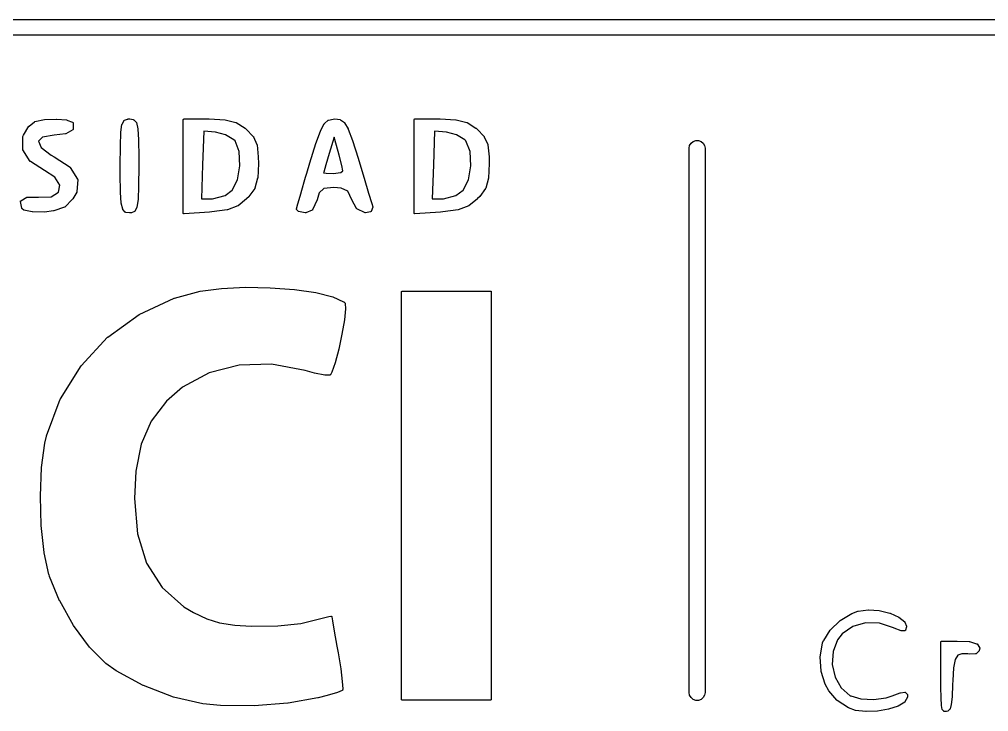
# Model space of a CAD drawing. Extents: x 93.8 to 153.2, y -121.7 to -73.6.
# Drawn here: x 112.95 to 119.06, y -121.66 to -117.3 of the extents above; entities that cross this region are included whole.
import ezdxf

# ---------------------------------------------------------------- set-up
doc = ezdxf.new("R2010")
doc.units = 0
doc.header["$MEASUREMENT"] = 0
doc.layers.add('BLACK', color=7, linetype='CONTINUOUS')

msp = doc.modelspace()

# ---------------------------------------------------------------- linework, layer by layer
at = {"layer": 'Black'}
for p, q in [((102.92, -117.298), (130.125, -117.298)), ((130.175, -117.398), (102.87, -117.398)), ((113.011, -117.97), (113.046, -117.943)), ((113.046, -117.943), (113.047, -117.942)), ((113.046, -117.943), (113.046, -117.943)), ((113.046, -117.943), (113.046, -117.943)), ((113.047, -117.942), (113.047, -117.942)), ((113.047, -117.942), (113.047, -117.942)), ((113.047, -117.942), (113.048, -117.942)), ((113.048, -117.942), (113.108, -117.929)), ((113.108, -117.929), (113.108, -117.929)), ((113.108, -117.929), (113.109, -117.929)), ((113.109, -117.929), (113.182, -117.926)), ((113.182, -117.926), (113.183, -117.926)), ((113.182, -117.926), (113.182, -117.926)), ((113.183, -117.926), (113.248, -117.931)), ((113.248, -117.931), (113.249, -117.932)), ((113.249, -117.932), (113.249, -117.932)), ((113.249, -117.932), (113.285, -117.946)), ((113.597, -117.959), (113.61, -117.935)), ((113.61, -117.935), (113.611, -117.934)), ((113.61, -117.935), (113.61, -117.935)), ((113.61, -117.935), (113.61, -117.935)), ((113.61, -117.935), (113.61, -117.935)), ((113.611, -117.934), (113.611, -117.933)), ((113.611, -117.933), (113.612, -117.933)), ((113.611, -117.934), (113.611, -117.934)), ((113.611, -117.934), (113.611, -117.934)), ((113.612, -117.933), (113.632, -117.926)), ((113.612, -117.933), (113.612, -117.933)), ((113.612, -117.933), (113.612, -117.933)), ((113.632, -117.926), (113.633, -117.926)), ((113.633, -117.926), (113.634, -117.925)), ((113.634, -117.925), (113.644, -117.925)), ((113.644, -117.925), (113.645, -117.925)), ((113.644, -117.925), (113.644, -117.925)), ((113.645, -117.925), (113.668, -117.928)), ((113.668, -117.928), (113.669, -117.929)), ((113.669, -117.929), (113.669, -117.929)), ((113.669, -117.929), (113.669, -117.929)), ((113.669, -117.929), (113.669, -117.929)), ((113.669, -117.929), (113.67, -117.93)), ((113.67, -117.93), (113.671, -117.93)), ((113.671, -117.93), (113.686, -117.946)), ((113.983, -117.928), (113.984, -117.927)), ((113.983, -117.929), (113.983, -117.928)), ((113.983, -117.928), (113.983, -117.928)), ((113.983, -117.928), (113.983, -117.928)), ((113.983, -117.93), (113.983, -117.929)), ((113.983, -117.929), (113.983, -117.929)), ((113.983, -118.433), (113.983, -117.93)), ((113.983, -117.93), (113.983, -117.93)), ((113.984, -117.927), (113.985, -117.926)), ((113.984, -117.927), (113.984, -117.927)), ((113.984, -117.927), (113.984, -117.927)), ((113.985, -117.926), (113.985, -117.926)), ((113.985, -117.926), (113.985, -117.926)), ((113.985, -117.926), (113.986, -117.926)), ((113.986, -117.926), (113.986, -117.925)), ((113.986, -117.925), (113.987, -117.925)), ((113.987, -117.925), (113.987, -117.925)), ((113.987, -117.925), (113.987, -117.925)), ((113.987, -117.925), (113.988, -117.925)), ((113.988, -117.925), (114.145, -117.925)), ((114.145, -117.925), (114.145, -117.925)), ((114.145, -117.925), (114.246, -117.93)), ((114.145, -117.925), (114.145, -117.925)), ((114.246, -117.93), (114.246, -117.93)), ((114.246, -117.93), (114.247, -117.93)), ((114.247, -117.93), (114.315, -117.947)), ((114.872, -117.954), (114.896, -117.933)), ((114.896, -117.933), (114.897, -117.932)), ((114.896, -117.933), (114.896, -117.933)), ((114.897, -117.932), (114.897, -117.932)), ((114.897, -117.932), (114.897, -117.932)), ((114.897, -117.932), (114.898, -117.932)), ((114.898, -117.932), (114.927, -117.926)), ((114.898, -117.932), (114.898, -117.932)), ((114.927, -117.926), (114.928, -117.926)), ((114.928, -117.926), (114.938, -117.925)), ((114.928, -117.926), (114.928, -117.926)), ((114.938, -117.925), (114.938, -117.925)), ((114.938, -117.925), (114.971, -117.929)), ((114.938, -117.925), (114.938, -117.925)), ((114.971, -117.929), (114.971, -117.929)), ((114.971, -117.929), (114.971, -117.929)), ((114.971, -117.929), (114.972, -117.93)), ((114.972, -117.93), (114.972, -117.93)), ((114.972, -117.93), (114.973, -117.93)), ((114.973, -117.93), (114.973, -117.93)), ((114.973, -117.93), (114.998, -117.947)), ((115.438, -117.929), (115.438, -117.928)), ((115.438, -117.928), (115.439, -117.928)), ((115.438, -117.93), (115.438, -117.929)), ((115.438, -117.929), (115.438, -117.929)), ((115.438, -118.433), (115.438, -117.93)), ((115.438, -117.93), (115.438, -117.93)), ((115.439, -117.928), (115.439, -117.927)), ((115.439, -117.927), (115.439, -117.927)), ((115.439, -117.927), (115.44, -117.927)), ((115.439, -117.928), (115.439, -117.928)), ((115.44, -117.927), (115.44, -117.926)), ((115.44, -117.926), (115.44, -117.926)), ((115.44, -117.926), (115.441, -117.926)), ((115.441, -117.926), (115.441, -117.925)), ((115.441, -117.925), (115.442, -117.925)), ((115.441, -117.926), (115.441, -117.926)), ((115.442, -117.925), (115.442, -117.925)), ((115.442, -117.925), (115.443, -117.925)), ((115.443, -117.925), (115.443, -117.925)), ((115.443, -117.925), (115.6, -117.925)), ((115.6, -117.925), (115.601, -117.925)), ((115.6, -117.925), (115.6, -117.925)), ((115.601, -117.925), (115.701, -117.93)), ((115.701, -117.93), (115.701, -117.93)), ((115.701, -117.93), (115.702, -117.93)), ((115.702, -117.93), (115.77, -117.947)), ((112.975, -118.027), (113.01, -117.971)), ((113.01, -117.971), (113.011, -117.97)), ((113.01, -117.971), (113.01, -117.971)), ((113.01, -117.971), (113.01, -117.971)), ((113.011, -117.97), (113.011, -117.97)), ((113.011, -117.97), (113.011, -117.97)), ((113.011, -117.97), (113.011, -117.97)), ((113.287, -117.993), (113.243, -118.018)), ((113.285, -117.946), (113.285, -117.946)), ((113.285, -117.946), (113.286, -117.947)), ((113.286, -117.947), (113.286, -117.947)), ((113.286, -117.947), (113.286, -117.947)), ((113.286, -117.947), (113.287, -117.947)), ((113.287, -117.947), (113.287, -117.948)), ((113.287, -117.948), (113.288, -117.948)), ((113.288, -117.992), (113.287, -117.993)), ((113.287, -117.993), (113.287, -117.993)), ((113.287, -117.993), (113.287, -117.993)), ((113.288, -117.948), (113.288, -117.949)), ((113.288, -117.949), (113.288, -117.949)), ((113.288, -117.949), (113.288, -117.95)), ((113.288, -117.95), (113.288, -117.95)), ((113.288, -117.95), (113.288, -117.951)), ((113.288, -117.951), (113.288, -117.951)), ((113.288, -117.951), (113.289, -117.989)), ((113.289, -117.991), (113.288, -117.992)), ((113.288, -117.992), (113.288, -117.992)), ((113.288, -117.992), (113.288, -117.992)), ((113.288, -117.992), (113.288, -117.992)), ((113.289, -117.989), (113.289, -117.989)), ((113.289, -117.989), (113.289, -117.989)), ((113.289, -117.989), (113.289, -117.99)), ((113.289, -117.99), (113.289, -117.99)), ((113.289, -117.99), (113.289, -117.99)), ((113.289, -117.99), (113.289, -117.99)), ((113.289, -117.99), (113.289, -117.991)), ((113.59, -118.009), (113.596, -117.96)), ((113.596, -117.96), (113.597, -117.959)), ((113.596, -117.96), (113.596, -117.96)), ((113.596, -117.96), (113.596, -117.96)), ((113.597, -117.959), (113.597, -117.959)), ((113.597, -117.959), (113.597, -117.959)), ((113.597, -117.959), (113.597, -117.959)), ((113.686, -117.946), (113.686, -117.947)), ((113.686, -117.947), (113.686, -117.947)), ((113.686, -117.947), (113.687, -117.947)), ((113.687, -117.947), (113.687, -117.948)), ((113.687, -117.948), (113.687, -117.948)), ((113.687, -117.948), (113.687, -117.948)), ((113.687, -117.948), (113.696, -117.987)), ((113.696, -117.987), (113.696, -117.987)), ((113.696, -117.987), (113.696, -117.987)), ((113.696, -117.987), (113.7, -118.057)), ((114.112, -118.002), (114.104, -118.215)), ((114.185, -118.009), (114.112, -118.002)), ((114.315, -117.947), (114.315, -117.948)), ((114.315, -117.948), (114.316, -117.948)), ((114.316, -117.948), (114.372, -117.984)), ((114.372, -117.984), (114.372, -117.984)), ((114.372, -117.984), (114.373, -117.984)), ((114.373, -117.984), (114.38, -117.99)), ((114.38, -117.99), (114.38, -117.99)), ((114.38, -117.99), (114.38, -117.99)), ((114.38, -117.99), (114.424, -118.035)), ((114.819, -118.08), (114.847, -118.002)), ((114.847, -118.001), (114.871, -117.955)), ((114.847, -118.002), (114.847, -118.001)), ((114.847, -118.001), (114.847, -118.001)), ((114.871, -117.955), (114.871, -117.955)), ((114.871, -117.955), (114.871, -117.955)), ((114.871, -117.955), (114.872, -117.955)), ((114.872, -117.955), (114.872, -117.954)), ((114.872, -117.954), (114.872, -117.954)), ((114.872, -117.954), (114.872, -117.954)), ((114.998, -117.947), (114.998, -117.947)), ((114.998, -117.947), (114.998, -117.947)), ((114.998, -117.947), (114.999, -117.948)), ((114.999, -117.948), (114.999, -117.948)), ((114.999, -117.948), (114.999, -117.948)), ((114.999, -117.948), (114.999, -117.949)), ((114.999, -117.949), (115.023, -117.988)), ((115.023, -117.988), (115.023, -117.989)), ((115.023, -117.989), (115.023, -117.989)), ((115.023, -117.989), (115.049, -118.06)), ((115.567, -118.002), (115.559, -118.215)), ((115.641, -118.009), (115.567, -118.002)), ((115.77, -117.947), (115.771, -117.948)), ((115.771, -117.948), (115.771, -117.948)), ((115.771, -117.948), (115.827, -117.984)), ((115.827, -117.984), (115.828, -117.984)), ((115.828, -117.984), (115.828, -117.984)), ((115.828, -117.984), (115.835, -117.99)), ((115.835, -117.99), (115.835, -117.99)), ((115.835, -117.99), (115.835, -117.99)), ((115.835, -117.99), (115.879, -118.035)), ((112.971, -118.118), (112.972, -118.037)), ((112.972, -118.036), (112.975, -118.028)), ((112.972, -118.037), (112.972, -118.036)), ((112.972, -118.036), (112.972, -118.036)), ((112.975, -118.028), (112.975, -118.027)), ((112.975, -118.028), (112.975, -118.028)), ((113.096, -118.039), (113.07, -118.066)), ((113.07, -118.066), (113.087, -118.105)), ((113.169, -118.028), (113.096, -118.039)), ((113.241, -118.019), (113.169, -118.028)), ((113.242, -118.019), (113.241, -118.019)), ((113.243, -118.019), (113.242, -118.019)), ((113.242, -118.019), (113.242, -118.019)), ((113.242, -118.019), (113.242, -118.019)), ((113.243, -118.018), (113.243, -118.019)), ((113.243, -118.019), (113.243, -118.019)), ((113.587, -118.094), (113.589, -118.01)), ((113.589, -118.01), (113.59, -118.01)), ((113.59, -118.01), (113.59, -118.009)), ((113.7, -118.057), (113.7, -118.057)), ((113.7, -118.057), (113.7, -118.057)), ((113.7, -118.057), (113.702, -118.166)), ((114.249, -118.025), (114.185, -118.009)), ((114.302, -118.056), (114.249, -118.025)), ((114.309, -118.064), (114.302, -118.056)), ((114.335, -118.131), (114.309, -118.064)), ((114.424, -118.035), (114.424, -118.035)), ((114.424, -118.035), (114.424, -118.035)), ((114.424, -118.035), (114.425, -118.036)), ((114.425, -118.036), (114.425, -118.037)), ((114.425, -118.037), (114.425, -118.037)), ((114.425, -118.037), (114.425, -118.037)), ((114.425, -118.037), (114.447, -118.087)), ((114.933, -118.041), (114.902, -118.143)), ((114.958, -118.13), (114.933, -118.041)), ((115.049, -118.06), (115.049, -118.06)), ((115.049, -118.06), (115.05, -118.061)), ((115.05, -118.061), (115.085, -118.173)), ((115.704, -118.025), (115.641, -118.009)), ((115.757, -118.056), (115.704, -118.025)), ((115.764, -118.064), (115.757, -118.056)), ((115.79, -118.131), (115.764, -118.064)), ((115.879, -118.035), (115.879, -118.035)), ((115.879, -118.035), (115.879, -118.035)), ((115.879, -118.035), (115.88, -118.036)), ((115.88, -118.036), (115.88, -118.037)), ((115.88, -118.037), (115.88, -118.037)), ((115.88, -118.037), (115.88, -118.037)), ((115.88, -118.037), (115.903, -118.087)), ((117.183, -118.078), (117.196, -118.067)), ((117.196, -118.067), (117.212, -118.061)), ((117.212, -118.061), (117.23, -118.061)), ((117.23, -118.061), (117.246, -118.067)), ((117.246, -118.067), (117.259, -118.078)), ((112.971, -118.119), (112.971, -118.118)), ((112.971, -118.118), (112.971, -118.118)), ((112.972, -118.12), (112.971, -118.119)), ((112.971, -118.119), (112.971, -118.119)), ((112.971, -118.119), (112.971, -118.119)), ((113.018, -118.193), (112.972, -118.12)), ((112.972, -118.12), (112.972, -118.12)), ((113.087, -118.105), (113.15, -118.153)), ((113.586, -118.221), (113.587, -118.094)), ((113.587, -118.094), (113.587, -118.094)), ((113.587, -118.094), (113.587, -118.094)), ((114.447, -118.087), (114.448, -118.088)), ((114.448, -118.088), (114.448, -118.088)), ((114.448, -118.088), (114.455, -118.163)), ((114.781, -118.201), (114.819, -118.08)), ((114.819, -118.08), (114.819, -118.08)), ((114.819, -118.08), (114.819, -118.08)), ((115.903, -118.087), (115.903, -118.088)), ((115.903, -118.088), (115.903, -118.088)), ((115.903, -118.088), (115.911, -118.163)), ((117.171, -118.11), (117.174, -118.093)), ((117.171, -121.539), (117.171, -118.11)), ((117.174, -118.093), (117.183, -118.078)), ((117.259, -118.078), (117.268, -118.093)), ((117.268, -118.093), (117.271, -118.11)), ((117.271, -118.11), (117.271, -121.539)), ((113.15, -118.153), (113.169, -118.163)), ((113.169, -118.163), (113.17, -118.164)), ((113.17, -118.164), (113.17, -118.164)), ((113.17, -118.164), (113.269, -118.23)), ((113.702, -118.166), (113.702, -118.166)), ((113.702, -118.166), (113.702, -118.166)), ((113.702, -118.166), (113.702, -118.221)), ((114.34, -118.22), (114.335, -118.131)), ((114.455, -118.163), (114.455, -118.163)), ((114.455, -118.163), (114.455, -118.163)), ((114.455, -118.163), (114.456, -118.205)), ((114.902, -118.143), (114.881, -118.215)), ((114.902, -118.143), (114.902, -118.143)), ((114.965, -118.154), (114.958, -118.13)), ((114.981, -118.219), (114.965, -118.154)), ((115.085, -118.173), (115.085, -118.173)), ((115.085, -118.173), (115.085, -118.173)), ((115.085, -118.173), (115.089, -118.187)), ((115.089, -118.187), (115.123, -118.299)), ((115.795, -118.22), (115.79, -118.131)), ((115.911, -118.163), (115.911, -118.163)), ((115.911, -118.163), (115.911, -118.163)), ((115.911, -118.163), (115.911, -118.205)), ((113.019, -118.193), (113.018, -118.193)), ((113.018, -118.193), (113.018, -118.193)), ((113.019, -118.194), (113.019, -118.193)), ((113.02, -118.194), (113.019, -118.194)), ((113.019, -118.194), (113.019, -118.194)), ((113.108, -118.25), (113.02, -118.194)), ((113.02, -118.194), (113.02, -118.194)), ((113.174, -118.291), (113.108, -118.25)), ((113.108, -118.25), (113.108, -118.25)), ((113.108, -118.25), (113.108, -118.25)), ((113.269, -118.23), (113.269, -118.23)), ((113.269, -118.23), (113.269, -118.23)), ((113.269, -118.23), (113.269, -118.231)), ((113.269, -118.231), (113.27, -118.232)), ((113.27, -118.232), (113.27, -118.232)), ((113.27, -118.232), (113.27, -118.232)), ((113.27, -118.232), (113.317, -118.304)), ((113.586, -118.276), (113.586, -118.221)), ((113.586, -118.221), (113.586, -118.221)), ((113.586, -118.221), (113.586, -118.221)), ((113.702, -118.221), (113.701, -118.349)), ((113.702, -118.221), (113.702, -118.221)), ((113.702, -118.221), (113.702, -118.221)), ((114.104, -118.215), (114.097, -118.428)), ((114.325, -118.308), (114.34, -118.22)), ((114.456, -118.205), (114.452, -118.298)), ((114.456, -118.205), (114.456, -118.205)), ((114.456, -118.205), (114.456, -118.205)), ((114.761, -118.266), (114.781, -118.201)), ((114.781, -118.201), (114.781, -118.201)), ((114.781, -118.201), (114.781, -118.201)), ((114.881, -118.215), (114.868, -118.26)), ((114.988, -118.252), (114.981, -118.219)), ((115.559, -118.215), (115.552, -118.428)), ((115.78, -118.308), (115.795, -118.22)), ((115.911, -118.205), (115.907, -118.298)), ((115.911, -118.205), (115.911, -118.205)), ((115.911, -118.205), (115.911, -118.205)), ((113.204, -118.342), (113.174, -118.291)), ((113.318, -118.307), (113.312, -118.384)), ((113.317, -118.304), (113.317, -118.304)), ((113.317, -118.304), (113.317, -118.305)), ((113.317, -118.305), (113.317, -118.305)), ((113.317, -118.305), (113.317, -118.305)), ((113.317, -118.305), (113.317, -118.306)), ((113.317, -118.306), (113.318, -118.307)), ((113.587, -118.385), (113.586, -118.276)), ((113.586, -118.276), (113.586, -118.276)), ((113.586, -118.276), (113.586, -118.276)), ((114.291, -118.374), (114.325, -118.308)), ((114.451, -118.299), (114.434, -118.361)), ((114.452, -118.298), (114.451, -118.299)), ((114.451, -118.299), (114.451, -118.299)), ((114.725, -118.389), (114.754, -118.291)), ((114.754, -118.291), (114.761, -118.266)), ((114.754, -118.291), (114.754, -118.291)), ((114.754, -118.291), (114.754, -118.291)), ((114.761, -118.266), (114.761, -118.266)), ((114.868, -118.26), (114.867, -118.264)), ((114.867, -118.264), (114.884, -118.267)), ((114.884, -118.267), (114.927, -118.269)), ((114.927, -118.269), (114.975, -118.262)), ((114.975, -118.262), (114.988, -118.252)), ((115.123, -118.299), (115.151, -118.393)), ((115.746, -118.374), (115.78, -118.308)), ((115.907, -118.299), (115.889, -118.361)), ((115.907, -118.298), (115.907, -118.299)), ((115.907, -118.299), (115.907, -118.299)), ((113.196, -118.386), (113.204, -118.342)), ((113.701, -118.349), (113.698, -118.432)), ((113.701, -118.349), (113.701, -118.349)), ((113.701, -118.349), (113.701, -118.349)), ((114.433, -118.363), (114.395, -118.414)), ((114.434, -118.361), (114.433, -118.362)), ((114.433, -118.362), (114.433, -118.363)), ((114.433, -118.363), (114.433, -118.363)), ((114.433, -118.363), (114.433, -118.363)), ((114.434, -118.361), (114.434, -118.361)), ((114.434, -118.361), (114.434, -118.361)), ((114.868, -118.364), (114.839, -118.39)), ((114.931, -118.358), (114.868, -118.364)), ((114.977, -118.361), (114.931, -118.358)), ((115.019, -118.381), (114.977, -118.361)), ((115.888, -118.363), (115.851, -118.414)), ((115.889, -118.362), (115.888, -118.363)), ((115.888, -118.363), (115.888, -118.363)), ((115.888, -118.363), (115.888, -118.363)), ((115.889, -118.361), (115.889, -118.361)), ((115.889, -118.361), (115.889, -118.361)), ((115.889, -118.361), (115.889, -118.362)), ((112.96, -118.441), (112.997, -118.418)), ((112.997, -118.418), (112.997, -118.418)), ((112.997, -118.418), (112.998, -118.418)), ((112.998, -118.418), (112.998, -118.418)), ((112.998, -118.418), (112.998, -118.418)), ((112.998, -118.418), (112.999, -118.418)), ((112.999, -118.418), (112.999, -118.417)), ((112.999, -118.417), (113.07, -118.419)), ((113.07, -118.419), (113.151, -118.416)), ((113.151, -118.416), (113.196, -118.386)), ((113.285, -118.43), (113.236, -118.48)), ((113.286, -118.43), (113.285, -118.43)), ((113.311, -118.386), (113.286, -118.429)), ((113.286, -118.429), (113.286, -118.43)), ((113.312, -118.385), (113.311, -118.386)), ((113.311, -118.386), (113.311, -118.386)), ((113.312, -118.384), (113.312, -118.384)), ((113.312, -118.384), (113.312, -118.384)), ((113.312, -118.384), (113.312, -118.385)), ((113.312, -118.385), (113.312, -118.385)), ((113.587, -118.386), (113.587, -118.385)), ((113.592, -118.455), (113.587, -118.386)), ((113.587, -118.386), (113.587, -118.386)), ((113.698, -118.433), (113.691, -118.482)), ((113.698, -118.432), (113.698, -118.433)), ((113.698, -118.433), (113.698, -118.433)), ((113.983, -118.519), (113.983, -118.433)), ((114.097, -118.428), (114.167, -118.428)), ((114.167, -118.428), (114.246, -118.407)), ((114.246, -118.407), (114.291, -118.374)), ((114.382, -118.428), (114.328, -118.472)), ((114.383, -118.427), (114.382, -118.428)), ((114.395, -118.415), (114.383, -118.427)), ((114.383, -118.427), (114.383, -118.427)), ((114.395, -118.414), (114.395, -118.414)), ((114.395, -118.414), (114.395, -118.415)), ((114.705, -118.46), (114.725, -118.39)), ((114.725, -118.39), (114.725, -118.389)), ((114.725, -118.389), (114.725, -118.389)), ((114.839, -118.39), (114.826, -118.434)), ((114.826, -118.434), (114.826, -118.435)), ((115.046, -118.435), (115.019, -118.381)), ((115.151, -118.393), (115.151, -118.393)), ((115.151, -118.393), (115.171, -118.458)), ((115.438, -118.519), (115.438, -118.433)), ((115.552, -118.428), (115.622, -118.428)), ((115.622, -118.428), (115.701, -118.407)), ((115.701, -118.407), (115.746, -118.374)), ((115.838, -118.428), (115.783, -118.472)), ((115.85, -118.415), (115.838, -118.427)), ((115.838, -118.427), (115.838, -118.427)), ((115.838, -118.427), (115.838, -118.428)), ((115.851, -118.414), (115.85, -118.414)), ((115.85, -118.414), (115.85, -118.415)), ((112.958, -118.443), (112.958, -118.442)), ((112.958, -118.442), (112.959, -118.442)), ((112.958, -118.444), (112.958, -118.443)), ((112.958, -118.443), (112.958, -118.443)), ((112.958, -118.445), (112.958, -118.444)), ((112.958, -118.444), (112.958, -118.444)), ((112.958, -118.444), (112.958, -118.444)), ((112.958, -118.446), (112.958, -118.445)), ((112.958, -118.445), (112.958, -118.445)), ((112.965, -118.488), (112.958, -118.446)), ((112.959, -118.442), (112.959, -118.441)), ((112.959, -118.441), (112.959, -118.441)), ((112.959, -118.441), (112.96, -118.441)), ((112.959, -118.442), (112.959, -118.442)), ((112.96, -118.441), (112.96, -118.441)), ((112.965, -118.489), (112.965, -118.488)), ((112.965, -118.488), (112.965, -118.488)), ((112.965, -118.488), (112.965, -118.488)), ((112.966, -118.49), (112.965, -118.489)), ((112.967, -118.491), (112.966, -118.49)), ((112.966, -118.49), (112.966, -118.49)), ((112.966, -118.49), (112.966, -118.49)), ((112.966, -118.49), (112.966, -118.49)), ((112.977, -118.499), (112.967, -118.491)), ((112.967, -118.491), (112.967, -118.491)), ((112.967, -118.491), (112.967, -118.491)), ((113.234, -118.481), (113.167, -118.505)), ((113.235, -118.481), (113.234, -118.481)), ((113.234, -118.481), (113.234, -118.481)), ((113.234, -118.481), (113.234, -118.481)), ((113.236, -118.48), (113.235, -118.48)), ((113.235, -118.48), (113.235, -118.48)), ((113.235, -118.48), (113.235, -118.481)), ((113.592, -118.456), (113.592, -118.455)), ((113.592, -118.455), (113.592, -118.455)), ((113.601, -118.494), (113.592, -118.456)), ((113.601, -118.495), (113.601, -118.494)), ((113.601, -118.494), (113.601, -118.494)), ((113.602, -118.496), (113.601, -118.495)), ((113.601, -118.495), (113.601, -118.495)), ((113.601, -118.495), (113.601, -118.495)), ((113.691, -118.483), (113.678, -118.507)), ((113.691, -118.482), (113.691, -118.482)), ((113.691, -118.482), (113.691, -118.482)), ((113.691, -118.482), (113.691, -118.482)), ((113.691, -118.482), (113.691, -118.483)), ((113.691, -118.483), (113.691, -118.483)), ((113.691, -118.483), (113.691, -118.483)), ((114.326, -118.472), (114.261, -118.497)), ((114.327, -118.472), (114.326, -118.472)), ((114.328, -118.472), (114.327, -118.472)), ((114.697, -118.492), (114.705, -118.461)), ((114.697, -118.493), (114.697, -118.492)), ((114.697, -118.494), (114.697, -118.493)), ((114.697, -118.493), (114.697, -118.493)), ((114.697, -118.495), (114.697, -118.494)), ((114.697, -118.494), (114.697, -118.494)), ((114.697, -118.494), (114.697, -118.494)), ((114.698, -118.495), (114.697, -118.495)), ((114.698, -118.496), (114.698, -118.495)), ((114.705, -118.461), (114.705, -118.46)), ((114.705, -118.46), (114.705, -118.46)), ((114.826, -118.435), (114.798, -118.497)), ((114.826, -118.435), (114.826, -118.435)), ((115.075, -118.489), (115.046, -118.435)), ((115.046, -118.435), (115.046, -118.435)), ((115.046, -118.435), (115.046, -118.435)), ((115.075, -118.49), (115.075, -118.489)), ((115.076, -118.49), (115.075, -118.49)), ((115.076, -118.491), (115.076, -118.49)), ((115.077, -118.491), (115.076, -118.491)), ((115.076, -118.491), (115.076, -118.491)), ((115.076, -118.491), (115.076, -118.491)), ((115.129, -118.517), (115.077, -118.491)), ((115.177, -118.481), (115.166, -118.508)), ((115.171, -118.458), (115.178, -118.478)), ((115.178, -118.481), (115.177, -118.481)), ((115.177, -118.481), (115.177, -118.481)), ((115.178, -118.478), (115.178, -118.478)), ((115.178, -118.478), (115.178, -118.478)), ((115.178, -118.478), (115.178, -118.479)), ((115.178, -118.479), (115.178, -118.479)), ((115.178, -118.479), (115.178, -118.479)), ((115.178, -118.479), (115.178, -118.479)), ((115.178, -118.479), (115.178, -118.48)), ((115.178, -118.48), (115.178, -118.481)), ((115.782, -118.472), (115.716, -118.497)), ((115.783, -118.472), (115.782, -118.472)), ((115.782, -118.472), (115.782, -118.472)), ((112.978, -118.499), (112.977, -118.499)), ((112.977, -118.499), (112.977, -118.499)), ((112.979, -118.5), (112.978, -118.499)), ((112.978, -118.499), (112.978, -118.499)), ((113.031, -118.511), (112.979, -118.5)), ((112.979, -118.5), (112.979, -118.5)), ((112.979, -118.5), (112.979, -118.5)), ((113.032, -118.511), (113.031, -118.511)), ((113.031, -118.511), (113.031, -118.511)), ((113.108, -118.512), (113.032, -118.511)), ((113.166, -118.505), (113.108, -118.512)), ((113.108, -118.512), (113.108, -118.512)), ((113.108, -118.512), (113.108, -118.512)), ((113.167, -118.505), (113.166, -118.505)), ((113.167, -118.505), (113.167, -118.505)), ((113.617, -118.512), (113.602, -118.496)), ((113.602, -118.496), (113.602, -118.496)), ((113.618, -118.513), (113.617, -118.512)), ((113.619, -118.514), (113.618, -118.513)), ((113.618, -118.513), (113.618, -118.513)), ((113.618, -118.513), (113.618, -118.513)), ((113.618, -118.513), (113.618, -118.513)), ((113.62, -118.514), (113.619, -118.514)), ((113.643, -118.517), (113.62, -118.514)), ((113.644, -118.517), (113.643, -118.517)), ((113.654, -118.517), (113.644, -118.517)), ((113.644, -118.517), (113.644, -118.517)), ((113.655, -118.517), (113.654, -118.517)), ((113.656, -118.517), (113.655, -118.517)), ((113.675, -118.509), (113.656, -118.517)), ((113.676, -118.509), (113.675, -118.509)), ((113.675, -118.509), (113.675, -118.509)), ((113.677, -118.508), (113.676, -118.509)), ((113.676, -118.509), (113.676, -118.509)), ((113.678, -118.508), (113.677, -118.508)), ((113.677, -118.508), (113.677, -118.508)), ((113.677, -118.508), (113.677, -118.508)), ((113.678, -118.507), (113.678, -118.507)), ((113.678, -118.507), (113.678, -118.507)), ((113.678, -118.507), (113.678, -118.508)), ((113.983, -118.52), (113.983, -118.519)), ((113.983, -118.519), (113.983, -118.519)), ((113.983, -118.521), (113.983, -118.52)), ((113.983, -118.52), (113.983, -118.52)), ((113.983, -118.52), (113.983, -118.52)), ((113.984, -118.521), (113.983, -118.521)), ((113.984, -118.522), (113.984, -118.521)), ((113.985, -118.523), (113.984, -118.522)), ((113.984, -118.522), (113.984, -118.522)), ((113.984, -118.522), (113.984, -118.522)), ((113.986, -118.523), (113.985, -118.523)), ((113.985, -118.523), (113.985, -118.523)), ((113.985, -118.523), (113.985, -118.523)), ((113.987, -118.523), (113.986, -118.523)), ((113.986, -118.523), (113.986, -118.523)), ((113.988, -118.523), (113.987, -118.523)), ((113.987, -118.523), (113.987, -118.523)), ((114.148, -118.512), (113.988, -118.524)), ((113.988, -118.524), (113.988, -118.523)), ((114.163, -118.511), (114.148, -118.512)), ((114.148, -118.512), (114.148, -118.512)), ((114.148, -118.512), (114.148, -118.512)), ((114.26, -118.498), (114.163, -118.511)), ((114.163, -118.511), (114.163, -118.511)), ((114.163, -118.511), (114.163, -118.511)), ((114.261, -118.497), (114.26, -118.497)), ((114.26, -118.497), (114.26, -118.498)), ((114.698, -118.497), (114.698, -118.496)), ((114.698, -118.496), (114.698, -118.496)), ((114.707, -118.507), (114.698, -118.497)), ((114.708, -118.508), (114.707, -118.507)), ((114.709, -118.508), (114.708, -118.508)), ((114.709, -118.509), (114.709, -118.508)), ((114.709, -118.508), (114.709, -118.508)), ((114.709, -118.508), (114.709, -118.508)), ((114.71, -118.509), (114.709, -118.509)), ((114.752, -118.517), (114.71, -118.509)), ((114.753, -118.517), (114.752, -118.517)), ((114.754, -118.517), (114.753, -118.517)), ((114.753, -118.517), (114.753, -118.517)), ((114.753, -118.517), (114.753, -118.517)), ((114.755, -118.517), (114.754, -118.517)), ((114.754, -118.517), (114.754, -118.517)), ((114.795, -118.5), (114.755, -118.517)), ((114.796, -118.5), (114.795, -118.5)), ((114.797, -118.499), (114.796, -118.499)), ((114.796, -118.499), (114.796, -118.5)), ((114.796, -118.5), (114.796, -118.5)), ((114.798, -118.498), (114.797, -118.499)), ((114.797, -118.499), (114.797, -118.499)), ((114.797, -118.499), (114.797, -118.499)), ((114.798, -118.497), (114.798, -118.497)), ((114.798, -118.497), (114.798, -118.498)), ((114.798, -118.498), (114.798, -118.498)), ((115.13, -118.517), (115.129, -118.517)), ((115.129, -118.517), (115.129, -118.517)), ((115.131, -118.517), (115.13, -118.517)), ((115.13, -118.517), (115.13, -118.517)), ((115.13, -118.517), (115.13, -118.517)), ((115.132, -118.517), (115.131, -118.517)), ((115.162, -118.511), (115.132, -118.517)), ((115.163, -118.511), (115.162, -118.511)), ((115.164, -118.51), (115.163, -118.51)), ((115.163, -118.51), (115.163, -118.51)), ((115.163, -118.51), (115.163, -118.511)), ((115.165, -118.509), (115.164, -118.51)), ((115.164, -118.51), (115.164, -118.51)), ((115.166, -118.508), (115.165, -118.509)), ((115.165, -118.509), (115.165, -118.509)), ((115.165, -118.509), (115.165, -118.509)), ((115.165, -118.509), (115.165, -118.509)), ((115.438, -118.52), (115.438, -118.519)), ((115.438, -118.519), (115.438, -118.519)), ((115.439, -118.521), (115.438, -118.52)), ((115.438, -118.52), (115.438, -118.52)), ((115.438, -118.52), (115.438, -118.52)), ((115.439, -118.522), (115.439, -118.521)), ((115.439, -118.521), (115.439, -118.521)), ((115.44, -118.522), (115.439, -118.522)), ((115.439, -118.522), (115.439, -118.522)), ((115.44, -118.523), (115.44, -118.522)), ((115.441, -118.523), (115.44, -118.523)), ((115.44, -118.523), (115.44, -118.523)), ((115.442, -118.523), (115.441, -118.523)), ((115.441, -118.523), (115.441, -118.523)), ((115.443, -118.523), (115.442, -118.523)), ((115.442, -118.523), (115.442, -118.523)), ((115.442, -118.523), (115.442, -118.523)), ((115.603, -118.512), (115.443, -118.524)), ((115.443, -118.524), (115.443, -118.523)), ((115.618, -118.511), (115.603, -118.512)), ((115.603, -118.512), (115.603, -118.512)), ((115.603, -118.512), (115.603, -118.512)), ((115.619, -118.511), (115.618, -118.511)), ((115.618, -118.511), (115.618, -118.511)), ((115.715, -118.498), (115.619, -118.511)), ((115.716, -118.497), (115.715, -118.497)), ((115.715, -118.497), (115.715, -118.498)), ((113.927, -119.054), (114.089, -119.011)), ((114.089, -119.011), (114.09, -119.011)), ((114.09, -119.01), (114.223, -118.993)), ((114.09, -119.011), (114.09, -119.01)), ((114.223, -118.993), (114.223, -118.993)), ((114.223, -118.993), (114.224, -118.993)), ((114.224, -118.993), (114.374, -118.986)), ((114.374, -118.986), (114.374, -118.986)), ((114.374, -118.986), (114.374, -118.986)), ((114.374, -118.986), (114.531, -118.989)), ((114.531, -118.989), (114.531, -118.989)), ((114.531, -118.989), (114.531, -118.989)), ((114.531, -118.989), (114.683, -119)), ((114.683, -119), (114.683, -119)), ((114.683, -119), (114.683, -119)), ((114.683, -119), (114.818, -119.019)), ((114.818, -119.019), (114.818, -119.019)), ((114.818, -119.019), (114.818, -119.019)), ((114.818, -119.019), (114.925, -119.045)), ((115.359, -119.013), (115.359, -119.012)), ((115.359, -119.012), (115.36, -119.012)), ((115.359, -119.014), (115.359, -119.013)), ((115.359, -119.013), (115.359, -119.013)), ((115.359, -119.015), (115.359, -119.014)), ((115.359, -119.014), (115.359, -119.014)), ((115.359, -119.014), (115.359, -119.014)), ((115.359, -121.581), (115.359, -119.015)), ((115.36, -119.012), (115.36, -119.011)), ((115.36, -119.011), (115.36, -119.011)), ((115.36, -119.011), (115.361, -119.011)), ((115.36, -119.012), (115.36, -119.012)), ((115.361, -119.011), (115.362, -119.01)), ((115.361, -119.011), (115.361, -119.011)), ((115.362, -119.01), (115.362, -119.01)), ((115.362, -119.01), (115.362, -119.01)), ((115.362, -119.01), (115.363, -119.01)), ((115.363, -119.01), (115.363, -119.01)), ((115.363, -119.01), (115.364, -119.01)), ((115.364, -119.01), (115.919, -119.01)), ((115.919, -119.01), (115.92, -119.01)), ((115.92, -119.01), (115.92, -119.01)), ((115.92, -119.01), (115.921, -119.01)), ((115.921, -119.01), (115.921, -119.01)), ((115.921, -119.01), (115.921, -119.01)), ((115.921, -119.01), (115.922, -119.011)), ((115.922, -119.011), (115.922, -119.011)), ((115.922, -119.011), (115.922, -119.011)), ((115.922, -119.011), (115.923, -119.011)), ((115.923, -119.011), (115.923, -119.012)), ((115.923, -119.012), (115.923, -119.012)), ((115.923, -119.012), (115.924, -119.012)), ((115.924, -119.012), (115.924, -119.013)), ((115.924, -119.013), (115.924, -119.013)), ((115.924, -119.013), (115.924, -119.014)), ((115.924, -119.014), (115.924, -119.014)), ((115.924, -119.014), (115.924, -119.014)), ((115.924, -119.014), (115.924, -119.015)), ((115.924, -119.015), (115.924, -121.581)), ((113.705, -119.157), (113.926, -119.054)), ((113.926, -119.054), (113.926, -119.054)), ((113.926, -119.054), (113.927, -119.054)), ((114.925, -119.045), (114.925, -119.046)), ((114.925, -119.046), (114.926, -119.046)), ((114.926, -119.046), (114.993, -119.077)), ((114.993, -119.077), (114.993, -119.078)), ((114.993, -119.078), (114.994, -119.078)), ((114.994, -119.078), (115, -119.084)), ((115, -119.084), (115.001, -119.084)), ((115.001, -119.084), (115.001, -119.084)), ((115.001, -119.084), (115.001, -119.085)), ((115.001, -119.085), (115.002, -119.085)), ((115.002, -119.085), (115.002, -119.085)), ((115.002, -119.085), (115.002, -119.085)), ((115.002, -119.085), (115.002, -119.086)), ((115.002, -119.086), (115.002, -119.087)), ((115.002, -119.087), (115.002, -119.087)), ((115.002, -119.087), (115.002, -119.087)), ((115.002, -119.087), (115.006, -119.121)), ((113.507, -119.301), (113.704, -119.157)), ((113.704, -119.157), (113.705, -119.157)), ((113.705, -119.157), (113.705, -119.157)), ((115.006, -119.122), (114.999, -119.191)), ((115.006, -119.121), (115.006, -119.121)), ((115.006, -119.121), (115.006, -119.122)), ((114.999, -119.191), (114.983, -119.281)), ((114.999, -119.191), (114.999, -119.191)), ((114.999, -119.191), (114.999, -119.191)), ((114.983, -119.281), (114.963, -119.376)), ((114.983, -119.281), (114.983, -119.281)), ((114.983, -119.281), (114.983, -119.281)), ((113.34, -119.48), (113.506, -119.301)), ((113.506, -119.301), (113.507, -119.301)), ((113.507, -119.301), (113.507, -119.301)), ((114.963, -119.376), (114.941, -119.461)), ((114.963, -119.376), (114.963, -119.376)), ((114.963, -119.376), (114.963, -119.376)), ((114.539, -119.471), (114.335, -119.476)), ((114.752, -119.511), (114.539, -119.471)), ((114.941, -119.461), (114.92, -119.52)), ((114.941, -119.461), (114.941, -119.461)), ((114.941, -119.461), (114.941, -119.461)), ((113.209, -119.689), (113.339, -119.481)), ((113.339, -119.481), (113.34, -119.48)), ((113.339, -119.481), (113.339, -119.481)), ((114.145, -119.524), (113.978, -119.615)), ((114.335, -119.476), (114.145, -119.524)), ((114.809, -119.527), (114.752, -119.511)), ((114.81, -119.527), (114.809, -119.527)), ((114.809, -119.527), (114.809, -119.527)), ((114.874, -119.54), (114.81, -119.527)), ((114.92, -119.521), (114.91, -119.538)), ((114.92, -119.52), (114.92, -119.521)), ((114.92, -119.521), (114.92, -119.521)), ((114.875, -119.54), (114.874, -119.54)), ((114.905, -119.54), (114.875, -119.54)), ((114.875, -119.54), (114.875, -119.54)), ((114.906, -119.54), (114.905, -119.54)), ((114.907, -119.54), (114.906, -119.54)), ((114.908, -119.539), (114.907, -119.54)), ((114.907, -119.54), (114.907, -119.54)), ((114.907, -119.54), (114.907, -119.54)), ((114.909, -119.539), (114.908, -119.539)), ((114.908, -119.539), (114.908, -119.539)), ((114.908, -119.539), (114.908, -119.539)), ((114.91, -119.538), (114.909, -119.538)), ((114.909, -119.538), (114.909, -119.539)), ((113.978, -119.615), (113.877, -119.704)), ((113.12, -119.922), (113.208, -119.69)), ((113.208, -119.69), (113.209, -119.689)), ((113.208, -119.69), (113.208, -119.69)), ((113.877, -119.704), (113.781, -119.83)), ((113.781, -119.83), (113.718, -119.974)), ((113.11, -119.968), (113.12, -119.923)), ((113.12, -119.923), (113.12, -119.922)), ((113.12, -119.923), (113.12, -119.923)), ((113.09, -120.122), (113.11, -119.968)), ((113.11, -119.968), (113.11, -119.968)), ((113.11, -119.968), (113.11, -119.968)), ((113.718, -119.974), (113.684, -120.144)), ((113.083, -120.301), (113.09, -120.122)), ((113.09, -120.122), (113.09, -120.122)), ((113.09, -120.122), (113.09, -120.122)), ((113.684, -120.144), (113.675, -120.316)), ((113.088, -120.486), (113.083, -120.301)), ((113.083, -120.301), (113.083, -120.301)), ((113.083, -120.301), (113.083, -120.301)), ((113.675, -120.316), (113.694, -120.538)), ((113.106, -120.657), (113.088, -120.486)), ((113.088, -120.486), (113.088, -120.486)), ((113.088, -120.486), (113.088, -120.486)), ((113.694, -120.538), (113.752, -120.724)), ((113.107, -120.658), (113.106, -120.657)), ((113.136, -120.796), (113.107, -120.658)), ((113.107, -120.658), (113.107, -120.658)), ((113.752, -120.724), (113.849, -120.877)), ((113.137, -120.797), (113.136, -120.796)), ((113.14, -120.806), (113.137, -120.797)), ((113.137, -120.797), (113.137, -120.797)), ((113.14, -120.807), (113.14, -120.806)), ((113.14, -120.806), (113.14, -120.806)), ((113.203, -120.962), (113.14, -120.807)), ((113.849, -120.877), (113.986, -120.998)), ((113.204, -120.962), (113.203, -120.962)), ((113.291, -121.116), (113.204, -120.962)), ((113.204, -120.962), (113.204, -120.962)), ((113.986, -120.998), (114.047, -121.034)), ((114.047, -121.034), (114.131, -121.075)), ((114.85, -121.072), (114.901, -121.06)), ((114.901, -121.06), (114.913, -121.058)), ((114.901, -121.06), (114.901, -121.06)), ((114.901, -121.06), (114.901, -121.06)), ((114.913, -121.058), (114.913, -121.058)), ((114.913, -121.058), (114.914, -121.058)), ((114.914, -121.058), (114.914, -121.058)), ((114.914, -121.058), (114.915, -121.058)), ((114.915, -121.058), (114.915, -121.058)), ((114.915, -121.058), (114.916, -121.058)), ((114.916, -121.058), (114.916, -121.058)), ((114.916, -121.058), (114.916, -121.058)), ((114.916, -121.058), (114.917, -121.059)), ((114.917, -121.059), (114.917, -121.059)), ((114.917, -121.059), (114.917, -121.059)), ((114.917, -121.059), (114.918, -121.059)), ((114.918, -121.059), (114.918, -121.06)), ((114.918, -121.06), (114.918, -121.06)), ((114.918, -121.06), (114.918, -121.061)), ((118.123, -121.085), (118.195, -121.041)), ((118.195, -121.041), (118.196, -121.041)), ((118.196, -121.041), (118.234, -121.027)), ((118.196, -121.041), (118.196, -121.041)), ((118.234, -121.027), (118.235, -121.026)), ((118.234, -121.027), (118.234, -121.027)), ((118.235, -121.026), (118.299, -121.018)), ((118.299, -121.018), (118.299, -121.018)), ((118.299, -121.018), (118.3, -121.018)), ((118.3, -121.018), (118.369, -121.023)), ((118.369, -121.023), (118.369, -121.023)), ((118.369, -121.023), (118.369, -121.023)), ((118.369, -121.023), (118.436, -121.039)), ((118.436, -121.039), (118.436, -121.039)), ((118.436, -121.039), (118.437, -121.039)), ((118.437, -121.039), (118.492, -121.063)), ((113.291, -121.117), (113.291, -121.116)), ((113.392, -121.253), (113.291, -121.117)), ((113.291, -121.117), (113.291, -121.117)), ((114.131, -121.075), (114.211, -121.1)), ((114.211, -121.1), (114.308, -121.114)), ((114.308, -121.114), (114.411, -121.12)), ((114.411, -121.12), (114.579, -121.119)), ((114.579, -121.119), (114.724, -121.103)), ((114.724, -121.103), (114.774, -121.092)), ((114.774, -121.092), (114.85, -121.072)), ((114.85, -121.072), (114.85, -121.072)), ((114.85, -121.072), (114.85, -121.072)), ((114.918, -121.061), (114.919, -121.061)), ((114.919, -121.061), (114.919, -121.061)), ((114.919, -121.061), (114.919, -121.062)), ((114.919, -121.062), (114.923, -121.087)), ((114.923, -121.087), (114.934, -121.153)), ((118.06, -121.145), (118.122, -121.086)), ((118.122, -121.086), (118.123, -121.086)), ((118.123, -121.086), (118.123, -121.085)), ((118.282, -121.099), (118.202, -121.122)), ((118.37, -121.102), (118.282, -121.099)), ((118.459, -121.131), (118.37, -121.102)), ((118.492, -121.063), (118.493, -121.063)), ((118.493, -121.063), (118.493, -121.064)), ((118.493, -121.064), (118.53, -121.093)), ((118.53, -121.093), (118.53, -121.094)), ((118.53, -121.094), (118.53, -121.094)), ((118.53, -121.094), (118.53, -121.094)), ((118.53, -121.094), (118.531, -121.095)), ((118.531, -121.095), (118.531, -121.095)), ((118.531, -121.095), (118.531, -121.095)), ((118.531, -121.095), (118.541, -121.121)), ((118.541, -121.121), (118.541, -121.122)), ((114.934, -121.153), (114.934, -121.153)), ((114.934, -121.153), (114.951, -121.246)), ((118.019, -121.21), (118.059, -121.146)), ((118.059, -121.146), (118.06, -121.145)), ((118.06, -121.145), (118.06, -121.145)), ((118.135, -121.169), (118.106, -121.206)), ((118.202, -121.122), (118.135, -121.169)), ((118.462, -121.133), (118.459, -121.131)), ((118.506, -121.151), (118.462, -121.133)), ((118.462, -121.133), (118.462, -121.133)), ((118.462, -121.133), (118.462, -121.133)), ((118.507, -121.151), (118.506, -121.151)), ((118.506, -121.151), (118.506, -121.151)), ((118.506, -121.151), (118.506, -121.151)), ((118.508, -121.151), (118.507, -121.151)), ((118.53, -121.15), (118.508, -121.151)), ((118.508, -121.151), (118.508, -121.151)), ((118.508, -121.151), (118.508, -121.151)), ((118.531, -121.15), (118.53, -121.15)), ((118.532, -121.149), (118.531, -121.15)), ((118.531, -121.15), (118.531, -121.15)), ((118.533, -121.149), (118.532, -121.149)), ((118.532, -121.149), (118.532, -121.149)), ((118.532, -121.149), (118.532, -121.149)), ((118.534, -121.148), (118.533, -121.148)), ((118.533, -121.148), (118.533, -121.149)), ((118.533, -121.149), (118.533, -121.149)), ((118.535, -121.146), (118.534, -121.147)), ((118.534, -121.147), (118.534, -121.147)), ((118.534, -121.147), (118.534, -121.148)), ((118.534, -121.148), (118.534, -121.148)), ((118.541, -121.124), (118.535, -121.146)), ((118.535, -121.146), (118.535, -121.146)), ((118.541, -121.122), (118.541, -121.122)), ((118.541, -121.122), (118.541, -121.122)), ((118.541, -121.122), (118.541, -121.123)), ((118.541, -121.123), (118.541, -121.123)), ((118.541, -121.123), (118.541, -121.124)), ((117.997, -121.313), (118.012, -121.227)), ((118.012, -121.226), (118.018, -121.21)), ((118.012, -121.227), (118.012, -121.226)), ((118.012, -121.227), (118.012, -121.227)), ((118.018, -121.21), (118.018, -121.21)), ((118.018, -121.21), (118.019, -121.21)), ((118.106, -121.206), (118.078, -121.281)), ((118.757, -121.219), (118.758, -121.218)), ((118.757, -121.22), (118.757, -121.219)), ((118.757, -121.219), (118.757, -121.219)), ((118.757, -121.221), (118.757, -121.22)), ((118.757, -121.22), (118.757, -121.22)), ((118.757, -121.44), (118.757, -121.221)), ((118.757, -121.221), (118.757, -121.221)), ((118.758, -121.218), (118.758, -121.217)), ((118.758, -121.217), (118.759, -121.217)), ((118.758, -121.218), (118.758, -121.218)), ((118.758, -121.218), (118.758, -121.218)), ((118.759, -121.217), (118.76, -121.216)), ((118.759, -121.217), (118.759, -121.217)), ((118.759, -121.217), (118.759, -121.217)), ((118.76, -121.216), (118.76, -121.216)), ((118.76, -121.216), (118.761, -121.216)), ((118.761, -121.216), (118.761, -121.216)), ((118.761, -121.216), (118.761, -121.216)), ((118.761, -121.216), (118.762, -121.216)), ((118.762, -121.216), (118.859, -121.215)), ((118.859, -121.215), (118.859, -121.215)), ((118.859, -121.215), (118.86, -121.215)), ((118.86, -121.215), (118.936, -121.218)), ((118.936, -121.218), (118.937, -121.218)), ((118.937, -121.218), (118.937, -121.218)), ((118.937, -121.218), (118.982, -121.231)), ((118.982, -121.231), (118.983, -121.231)), ((118.983, -121.231), (118.984, -121.231)), ((118.984, -121.231), (118.984, -121.231)), ((118.984, -121.231), (118.984, -121.231)), ((118.984, -121.231), (118.985, -121.232)), ((118.985, -121.232), (118.985, -121.233)), ((118.985, -121.233), (119.001, -121.255)), ((113.392, -121.254), (113.392, -121.253)), ((113.494, -121.355), (113.392, -121.254)), ((113.392, -121.254), (113.392, -121.254)), ((114.951, -121.246), (114.958, -121.288)), ((114.958, -121.288), (114.958, -121.288)), ((114.958, -121.288), (114.958, -121.288)), ((114.958, -121.288), (114.975, -121.39)), ((118.078, -121.281), (118.073, -121.362)), ((118.864, -121.304), (118.847, -121.331)), ((118.889, -121.294), (118.864, -121.304)), ((118.927, -121.296), (118.889, -121.294)), ((118.935, -121.297), (118.927, -121.296)), ((118.936, -121.297), (118.935, -121.297)), ((118.976, -121.296), (118.936, -121.297)), ((118.936, -121.297), (118.936, -121.297)), ((118.977, -121.296), (118.976, -121.296)), ((118.976, -121.296), (118.976, -121.296)), ((118.976, -121.296), (118.976, -121.296)), ((118.978, -121.296), (118.977, -121.296)), ((118.977, -121.296), (118.977, -121.296)), ((118.979, -121.295), (118.978, -121.296)), ((118.978, -121.296), (118.978, -121.296)), ((118.978, -121.296), (118.978, -121.296)), ((118.997, -121.278), (118.979, -121.295)), ((118.979, -121.295), (118.979, -121.295)), ((118.979, -121.295), (118.979, -121.295)), ((118.998, -121.277), (118.997, -121.278)), ((118.999, -121.275), (118.998, -121.276)), ((118.998, -121.276), (118.998, -121.276)), ((118.998, -121.276), (118.998, -121.276)), ((118.998, -121.276), (118.998, -121.277)), ((119.002, -121.259), (118.999, -121.275)), ((118.999, -121.275), (118.999, -121.275)), ((119.001, -121.255), (119.001, -121.255)), ((119.001, -121.255), (119.001, -121.256)), ((119.001, -121.256), (119.001, -121.256)), ((119.001, -121.256), (119.002, -121.257)), ((119.002, -121.257), (119.002, -121.257)), ((119.002, -121.257), (119.002, -121.257)), ((119.002, -121.257), (119.002, -121.258)), ((119.002, -121.258), (119.002, -121.259)), ((119.002, -121.259), (119.002, -121.259)), ((119.002, -121.259), (119.002, -121.259)), ((113.495, -121.356), (113.494, -121.355)), ((113.494, -121.355), (113.494, -121.355)), ((113.559, -121.402), (113.495, -121.356)), ((117.997, -121.314), (117.997, -121.313)), ((118.002, -121.405), (117.997, -121.314)), ((117.997, -121.314), (117.997, -121.314)), ((118.073, -121.362), (118.091, -121.442)), ((118.847, -121.331), (118.837, -121.383)), ((113.56, -121.402), (113.559, -121.402)), ((113.731, -121.495), (113.56, -121.402)), ((113.56, -121.402), (113.56, -121.402)), ((114.975, -121.39), (114.975, -121.39)), ((114.975, -121.39), (114.975, -121.39)), ((114.975, -121.39), (114.985, -121.47)), ((118.002, -121.406), (118.002, -121.405)), ((118.027, -121.486), (118.002, -121.406)), ((118.002, -121.406), (118.002, -121.406)), ((118.837, -121.383), (118.832, -121.463)), ((114.985, -121.47), (114.985, -121.47)), ((114.985, -121.47), (114.985, -121.47)), ((114.985, -121.47), (114.988, -121.516)), ((118.027, -121.487), (118.027, -121.486)), ((118.028, -121.487), (118.027, -121.487)), ((118.051, -121.528), (118.028, -121.487)), ((118.091, -121.442), (118.129, -121.51)), ((118.757, -121.503), (118.757, -121.44)), ((118.757, -121.44), (118.757, -121.44)), ((118.757, -121.44), (118.757, -121.44)), ((118.832, -121.463), (118.831, -121.489)), ((113.732, -121.495), (113.731, -121.495)), ((113.731, -121.495), (113.731, -121.495)), ((113.921, -121.568), (113.732, -121.495)), ((114.954, -121.538), (114.89, -121.557)), ((114.955, -121.538), (114.954, -121.538)), ((114.954, -121.538), (114.954, -121.538)), ((114.984, -121.526), (114.955, -121.538)), ((114.985, -121.526), (114.984, -121.526)), ((114.986, -121.525), (114.985, -121.526)), ((114.985, -121.526), (114.985, -121.526)), ((114.985, -121.526), (114.985, -121.526)), ((114.985, -121.526), (114.985, -121.526)), ((114.987, -121.524), (114.986, -121.524)), ((114.986, -121.524), (114.986, -121.524)), ((114.986, -121.524), (114.986, -121.525)), ((114.988, -121.517), (114.987, -121.523)), ((114.987, -121.523), (114.987, -121.524)), ((114.987, -121.524), (114.987, -121.524)), ((114.988, -121.516), (114.988, -121.517)), ((114.988, -121.517), (114.988, -121.517)), ((117.174, -121.556), (117.171, -121.539)), ((117.271, -121.539), (117.268, -121.556)), ((118.102, -121.587), (118.051, -121.528)), ((118.051, -121.528), (118.051, -121.528)), ((118.051, -121.528), (118.051, -121.528)), ((118.129, -121.51), (118.186, -121.559)), ((118.45, -121.56), (118.501, -121.54)), ((118.501, -121.54), (118.501, -121.54)), ((118.501, -121.54), (118.502, -121.54)), ((118.502, -121.54), (118.529, -121.536)), ((118.529, -121.536), (118.53, -121.536)), ((118.53, -121.536), (118.531, -121.536)), ((118.531, -121.536), (118.531, -121.536)), ((118.531, -121.536), (118.531, -121.536)), ((118.531, -121.536), (118.532, -121.536)), ((118.532, -121.536), (118.532, -121.537)), ((118.532, -121.537), (118.532, -121.537)), ((118.532, -121.537), (118.533, -121.537)), ((118.533, -121.537), (118.533, -121.537)), ((118.533, -121.537), (118.534, -121.538)), ((118.534, -121.538), (118.544, -121.549)), ((118.544, -121.549), (118.545, -121.55)), ((118.758, -121.574), (118.757, -121.503)), ((118.757, -121.503), (118.757, -121.503)), ((118.757, -121.503), (118.757, -121.503)), ((118.831, -121.489), (118.828, -121.565)), ((118.831, -121.489), (118.831, -121.489)), ((118.831, -121.489), (118.831, -121.489)), ((113.922, -121.568), (113.921, -121.568)), ((113.921, -121.568), (113.921, -121.568)), ((114.106, -121.61), (113.922, -121.568)), ((114.217, -121.62), (114.106, -121.61)), ((114.106, -121.61), (114.106, -121.61)), ((114.106, -121.61), (114.106, -121.61)), ((114.642, -121.606), (114.429, -121.623)), ((114.643, -121.606), (114.642, -121.606)), ((114.831, -121.573), (114.643, -121.606)), ((114.643, -121.606), (114.643, -121.606)), ((114.832, -121.572), (114.831, -121.572)), ((114.831, -121.572), (114.831, -121.573)), ((114.889, -121.557), (114.832, -121.572)), ((114.89, -121.557), (114.889, -121.557)), ((114.89, -121.557), (114.89, -121.557)), ((115.359, -121.582), (115.359, -121.581)), ((115.359, -121.583), (115.359, -121.582)), ((115.359, -121.582), (115.359, -121.582)), ((115.359, -121.584), (115.359, -121.583)), ((115.359, -121.583), (115.359, -121.583)), ((115.359, -121.583), (115.359, -121.583)), ((115.36, -121.584), (115.359, -121.584)), ((115.36, -121.585), (115.36, -121.584)), ((115.361, -121.585), (115.36, -121.585)), ((115.36, -121.585), (115.36, -121.585)), ((115.36, -121.585), (115.36, -121.585)), ((115.361, -121.586), (115.361, -121.585)), ((115.362, -121.586), (115.361, -121.586)), ((115.363, -121.586), (115.362, -121.586)), ((115.362, -121.586), (115.362, -121.586)), ((115.362, -121.586), (115.362, -121.586)), ((115.364, -121.586), (115.363, -121.586)), ((115.363, -121.586), (115.363, -121.586)), ((115.919, -121.586), (115.364, -121.586)), ((115.92, -121.586), (115.919, -121.586)), ((115.921, -121.586), (115.92, -121.586)), ((115.92, -121.586), (115.92, -121.586)), ((115.922, -121.586), (115.921, -121.586)), ((115.921, -121.586), (115.921, -121.586)), ((115.921, -121.586), (115.921, -121.586)), ((115.923, -121.585), (115.922, -121.585)), ((115.922, -121.585), (115.922, -121.585)), ((115.922, -121.585), (115.922, -121.586)), ((115.924, -121.584), (115.923, -121.584)), ((115.923, -121.584), (115.923, -121.585)), ((115.923, -121.585), (115.923, -121.585)), ((115.924, -121.581), (115.924, -121.582)), ((115.924, -121.582), (115.924, -121.582)), ((115.924, -121.582), (115.924, -121.583)), ((115.924, -121.583), (115.924, -121.583)), ((115.924, -121.583), (115.924, -121.583)), ((115.924, -121.583), (115.924, -121.584)), ((117.183, -121.571), (117.174, -121.556)), ((117.196, -121.582), (117.183, -121.571)), ((117.212, -121.588), (117.196, -121.582)), ((117.23, -121.588), (117.212, -121.588)), ((117.246, -121.582), (117.23, -121.588)), ((117.259, -121.571), (117.246, -121.582)), ((117.268, -121.556), (117.259, -121.571)), ((118.103, -121.588), (118.102, -121.587)), ((118.175, -121.635), (118.103, -121.588)), ((118.103, -121.588), (118.103, -121.588)), ((118.186, -121.559), (118.189, -121.56)), ((118.189, -121.56), (118.253, -121.579)), ((118.253, -121.579), (118.333, -121.583)), ((118.333, -121.583), (118.413, -121.572)), ((118.413, -121.572), (118.45, -121.56)), ((118.529, -121.599), (118.488, -121.624)), ((118.53, -121.599), (118.529, -121.599)), ((118.529, -121.599), (118.529, -121.599)), ((118.531, -121.597), (118.53, -121.598)), ((118.53, -121.598), (118.53, -121.598)), ((118.53, -121.598), (118.53, -121.598)), ((118.53, -121.598), (118.53, -121.599)), ((118.546, -121.568), (118.531, -121.597)), ((118.545, -121.55), (118.545, -121.551)), ((118.545, -121.551), (118.545, -121.551)), ((118.545, -121.551), (118.545, -121.551)), ((118.545, -121.551), (118.545, -121.552)), ((118.545, -121.552), (118.546, -121.552)), ((118.546, -121.552), (118.547, -121.565)), ((118.547, -121.567), (118.546, -121.567)), ((118.546, -121.567), (118.546, -121.568)), ((118.547, -121.565), (118.547, -121.565)), ((118.547, -121.565), (118.547, -121.566)), ((118.547, -121.566), (118.547, -121.566)), ((118.547, -121.566), (118.547, -121.567)), ((118.761, -121.619), (118.758, -121.574)), ((118.758, -121.574), (118.758, -121.574)), ((118.758, -121.574), (118.758, -121.574)), ((118.828, -121.565), (118.823, -121.614)), ((118.828, -121.565), (118.828, -121.565)), ((118.828, -121.565), (118.828, -121.565)), ((114.429, -121.623), (114.217, -121.62)), ((114.217, -121.62), (114.217, -121.62)), ((114.217, -121.62), (114.217, -121.62)), ((114.429, -121.623), (114.429, -121.623)), ((114.429, -121.623), (114.429, -121.623)), ((118.176, -121.635), (118.175, -121.635)), ((118.176, -121.636), (118.176, -121.635)), ((118.219, -121.651), (118.176, -121.636)), ((118.22, -121.651), (118.219, -121.651)), ((118.285, -121.659), (118.22, -121.651)), ((118.22, -121.651), (118.22, -121.651)), ((118.286, -121.659), (118.285, -121.659)), ((118.357, -121.656), (118.286, -121.659)), ((118.286, -121.659), (118.286, -121.659)), ((118.358, -121.656), (118.357, -121.656)), ((118.357, -121.656), (118.357, -121.656)), ((118.427, -121.644), (118.358, -121.656)), ((118.487, -121.625), (118.427, -121.644)), ((118.427, -121.644), (118.427, -121.644)), ((118.427, -121.644), (118.427, -121.644)), ((118.488, -121.624), (118.487, -121.625)), ((118.487, -121.625), (118.487, -121.625)), ((118.761, -121.62), (118.761, -121.619)), ((118.761, -121.619), (118.761, -121.619)), ((118.766, -121.645), (118.761, -121.62)), ((118.767, -121.646), (118.766, -121.645)), ((118.766, -121.645), (118.766, -121.645)), ((118.766, -121.645), (118.766, -121.645)), ((118.767, -121.647), (118.767, -121.646)), ((118.767, -121.646), (118.767, -121.646)), ((118.776, -121.657), (118.767, -121.647)), ((118.767, -121.647), (118.767, -121.647)), ((118.776, -121.658), (118.776, -121.657)), ((118.776, -121.657), (118.776, -121.657)), ((118.777, -121.658), (118.776, -121.658)), ((118.778, -121.659), (118.777, -121.658)), ((118.777, -121.658), (118.777, -121.658)), ((118.777, -121.658), (118.777, -121.658)), ((118.779, -121.659), (118.778, -121.659)), ((118.778, -121.659), (118.778, -121.659)), ((118.791, -121.659), (118.779, -121.659)), ((118.779, -121.659), (118.779, -121.659)), ((118.779, -121.659), (118.779, -121.659)), ((118.792, -121.659), (118.791, -121.659)), ((118.793, -121.659), (118.792, -121.659)), ((118.8, -121.657), (118.793, -121.659)), ((118.801, -121.657), (118.8, -121.657)), ((118.802, -121.656), (118.801, -121.656)), ((118.801, -121.656), (118.801, -121.657)), ((118.801, -121.657), (118.801, -121.657)), ((118.814, -121.644), (118.802, -121.656)), ((118.802, -121.656), (118.802, -121.656)), ((118.802, -121.656), (118.802, -121.656)), ((118.815, -121.643), (118.814, -121.643)), ((118.814, -121.643), (118.814, -121.644)), ((118.823, -121.614), (118.815, -121.641)), ((118.815, -121.641), (118.815, -121.642)), ((118.815, -121.642), (118.815, -121.642)), ((118.815, -121.642), (118.815, -121.643)), ((118.815, -121.643), (118.815, -121.643)), ((118.823, -121.614), (118.823, -121.614)), ((118.823, -121.614), (118.823, -121.614))]:
    msp.add_line(p, q, dxfattribs=at)

doc.saveas('drawing.dxf')
